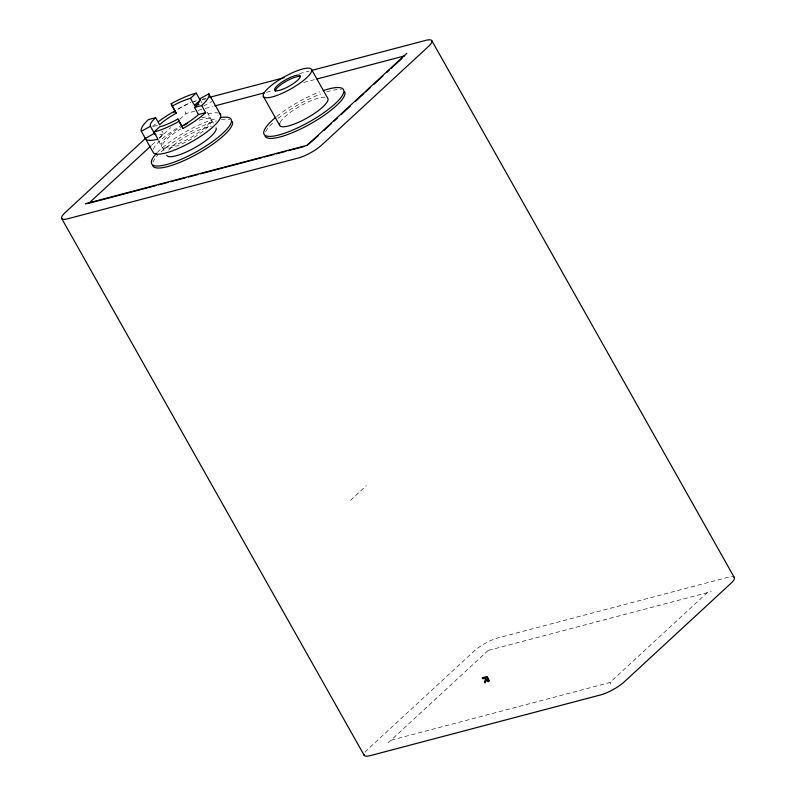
<?xml version="1.0" encoding="UTF-8"?>
<svg xmlns="http://www.w3.org/2000/svg" width="796" height="796" viewBox="0 0 796 796"><rect width="100%" height="100%" fill="white"/><g stroke="black" fill="none" stroke-linecap="round" stroke-linejoin="round"><path stroke-width="0.6" stroke-dasharray="3.98 2.98" d="M388.1 742.887L488.525 650.143M159.568 137.648L163.628 133.907L161.916 130.872M151.807 145.091L158.115 139.27M159.011 138.444L170.712 127.629M179.717 119.32L186.015 113.5L196.831 110.644M350.449 500.356L366.439 485.59M391.294 740.131L609.985 682.5L707.206 592.712L711.236 591.458M178.443 108.604L190.98 102.276M203.726 105.958L211.796 101.47M194.075 101.391L196.473 100.754M202.433 99.221L206.064 98.226M299.595 73.58L309.236 71.073M198.035 110.336L204.045 108.744M205.249 108.435L212.452 106.535M266.521 92.286L272.53 90.694M303.774 82.466L314.589 79.62M153.638 126.355L158.414 125.091M488.515 650.342L707.206 592.712M200.871 100.893L202.015 102.923M207.239 112.196L210.751 118.435M211.507 119.778L213.796 123.828M158.494 140.633L161.429 145.827M162.185 147.18L164.464 151.23M185.09 111.689L186.015 113.5M609.985 682.5L610.821 684.192M201.517 117.878A28.218 7.015 -29.4 0 1 201.169 130.653A28.218 7.015 -29.4 0 1 163.279 147.101A28.218 7.015 -29.4 0 1 182.175 126.275M276.869 116.375A45.561 11.333 -29.4 0 1 319.713 91.878M280.162 122.395A27.601 6.865 -29.4 0 1 300.997 105.649A27.601 6.865 -29.4 0 1 325.504 97.212M168.633 150.215A28.218 7.015 -29.4 0 1 211.348 126.484M199.04 120.206A28.218 7.015 -29.4 0 1 204.433 129.997A28.218 7.015 -29.4 0 1 165.26 148.613A28.218 7.015 -29.4 0 1 180.811 128.872M265.635 131.798A45.561 11.333 -29.4 0 1 273.525 122.256M278.003 118.395A45.561 11.333 -29.4 0 1 320.858 93.908M326.639 91.898A45.561 11.333 -29.4 0 1 341.375 89.729M177.826 109.47A19.074 4.746 -29.4 0 1 190.662 102.664M193.05 101.779A19.074 4.746 -29.4 0 1 195.239 101.122M365.065 752.24A19.074 4.746 -29.4 0 1 367.643 749.434L474.157 651.058A19.074 4.746 -29.4 0 1 497.739 637.964L728.141 577.249A19.074 4.746 -29.4 0 1 732.967 576.722M153.25 149.3A38.616 9.602 -29.4 0 1 180.035 126.315M207.955 113.987A38.616 9.602 -29.4 0 1 218.442 113.092M152.902 162.265A45.561 11.333 -29.4 0 1 155.777 157.538M156.394 156.792A45.561 11.333 -29.4 0 1 157.787 155.21M161.15 151.867A45.561 11.333 -29.4 0 1 216.422 120.873M221.338 119.708A45.561 11.333 -29.4 0 1 229.815 119.539M157.419 152.364A45.561 11.333 -29.4 0 1 216.313 118.574M152.444 126.663A38.616 9.602 -29.4 0 1 155.887 123.678M202.403 99.619A38.616 9.602 -29.4 0 1 205.438 99.102M163.628 133.907A28.218 7.015 -29.4 0 1 156.852 134.733"/><path stroke-width="1.19" d="M145.489 138.395L65.143 212.592A19.074 4.746 -29.4 0 0 67.859 218.751L298.261 158.036A19.074 4.746 -29.4 0 0 321.843 144.942L428.357 46.566A19.074 4.746 -29.4 0 0 425.641 40.397L311.634 70.446M155.976 134.554A28.218 7.015 -29.4 0 1 154.394 133.35L145.31 138.404A38.616 9.602 -29.4 0 0 157.946 139.151L153.956 132.066L159.638 126.823A28.218 7.015 -29.4 0 0 177.916 119.022L182.951 128.484A38.616 9.602 -29.4 0 0 205.676 112.644L201.686 105.56A38.616 9.602 -29.4 0 0 208.811 93.828L220.591 114.733M190.493 98.326L196.174 93.072L200.174 100.157L194.483 105.4L190.493 98.326A28.218 7.015 -29.4 0 0 172.225 106.117L171.18 103.749A38.616 9.602 -29.4 0 1 196.174 93.072M406.855 53.242L307.186 145.29L85.421 203.736L88.794 203.288L150.912 145.927M318.39 135.589L307.186 145.29M323.843 130.554L331.106 123.838M333.832 121.32L337.464 117.967M341.106 114.604L350.19 106.216M355.643 101.182L363.822 93.629M365.633 91.948L370.18 87.749M373.812 84.396L382.896 76.008M386.538 72.645L389.264 70.128M391.075 68.456L401.98 58.387M219.407 113.49A38.616 9.602 -29.4 0 1 193.667 140.633A38.616 9.602 -29.4 0 1 153.101 152.225L141.32 131.32L150.404 126.275A28.218 7.015 -29.4 0 1 155.618 117.699L159.608 124.783A28.218 7.015 -29.4 0 1 176.214 113.201L171.18 103.749M208.811 93.828L199.726 98.873A28.218 7.015 -29.4 0 1 194.523 107.45L198.512 114.524L205.676 112.644M209.637 97.321L284.033 77.719M155.618 117.699L148.454 119.589A38.616 9.602 -29.4 0 0 141.32 131.32M194.523 107.45L201.686 105.56M214.86 105.898L264.123 92.913M316.987 78.983L404.706 55.869M88.794 203.288L156.086 185.558M158.484 184.921L168.095 182.383M170.503 181.757L186.125 177.637M188.523 177.001L198.144 174.473M200.542 173.836L261.824 157.688M264.222 157.051L273.834 154.524M276.242 153.887L285.854 151.349M288.261 150.723L303.873 146.603M431.88 40.775L734.38 577.617M311.564 69.56A27.601 6.865 -29.4 0 1 277.784 95.122A27.601 6.865 -29.4 0 1 272.968 84.197A27.601 6.865 -29.4 0 1 311.564 69.56L327.902 98.555A27.601 6.865 -29.4 0 1 303.395 119.967A27.601 6.865 -29.4 0 1 279.754 123.271M263.317 96.356L279.655 125.36M172.225 106.117L176.214 113.201M177.916 119.022L182.951 128.484M150.404 126.275L154.394 133.35M61.62 218.383L364.12 755.225M198.512 114.524A28.218 7.015 -29.4 0 1 181.906 126.106M194.483 105.4A28.218 7.015 -29.4 0 1 199 104.565M323.236 90.615A45.561 11.333 -29.4 0 1 336.748 102.196A45.561 11.333 -29.4 0 1 277.864 135.221A45.561 11.333 -29.4 0 1 275.904 117.161M216.074 127.877A28.218 7.015 -29.4 0 1 194.254 148.026A28.218 7.015 -29.4 0 1 166.742 155.27M158.812 121.38A38.616 9.602 -29.4 0 1 175.17 110.823M364.021 754.429A19.074 4.746 -29.4 0 0 370.359 755.603L600.761 694.878A19.074 4.746 -29.4 0 0 624.343 681.784L730.857 583.408A19.074 4.746 -29.4 0 0 733.872 577.05M232.362 121.48A45.561 11.333 -29.4 0 1 197.139 154.006A45.561 11.333 -29.4 0 1 152.732 165.717M220.203 117.689A45.561 11.333 -29.4 0 1 221.855 134.166A45.561 11.333 -29.4 0 1 168.304 164.076A45.561 11.333 -29.4 0 1 156.643 153.19M275.416 91.411A14.636 3.642 -29.4 0 1 285.067 81.918A14.636 3.642 -29.4 0 1 300.172 76.575M184.314 125.091A28.218 7.015 -29.4 0 1 187.577 123.4M344.738 91.868A45.561 11.333 -29.4 0 1 309.515 124.395A45.561 11.333 -29.4 0 1 265.108 136.096M178.961 121.4A38.616 9.602 -29.4 0 1 153.956 132.066M173.458 112.664A19.074 4.746 -29.4 0 1 175.528 111.072M488.187 679.784L487.112 680.361L485.56 678.043L487.072 677.635L488.187 679.784M489.182 680.67L488.844 681.396A1.94 1.294 47.3 0 1 487.271 681.336L486.097 680.182L485.082 682.958L484.396 681.744L485.47 679.645L484.863 678.222L482.734 678.779L482.177 677.794L487.192 676.471L489.182 680.67M282.321 89.411A14.636 3.642 -29.4 0 0 300.231 75.849A14.636 3.642 -29.4 0 0 279.764 83.61A14.636 3.642 -29.4 0 0 282.321 89.411"/></g></svg>
